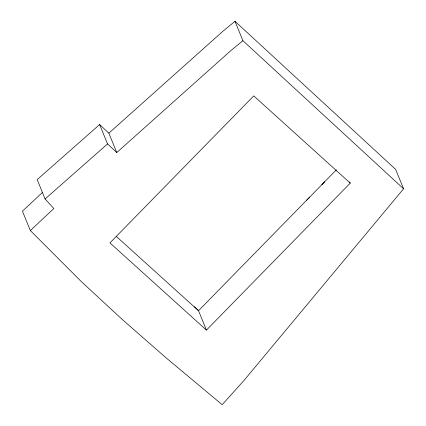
<?xml version="1.0" encoding="UTF-8"?>
<svg xmlns="http://www.w3.org/2000/svg" width="426" height="426" viewBox="0 0 426 426"><rect width="100%" height="100%" fill="white"/><g stroke="black" fill="none" stroke-linecap="round" stroke-linejoin="round"><path stroke-width="0.64" d="M234.982 21.3L242.895 40.683L230.668 50.774L116.767 152.551L108.859 133.168L222.761 31.391L234.982 21.3L395.658 169.41L403.566 188.787L243.965 380.482L222.18 404.7L166.199 357.936L122.555 319.745L81.467 281.74L30.342 230.567L22.434 211.184L42.563 192.307M306.709 200.151L309.681 197.121M321.795 184.735L324.729 181.737M349.751 181.913L350.247 183.121L206.434 330.097L198.521 310.719L336.402 169.809M30.342 230.567L53.825 208.543L45.092 198.979L37.184 179.602L99.631 124.557L108.859 133.168M45.092 198.979L107.544 143.935L99.631 124.557M350.247 183.121L253.747 95.887L109.94 242.9L206.434 330.097M116.245 236.366L198.521 310.719M242.895 40.683L403.566 188.787M107.544 143.935L116.767 152.551M194.442 306.715L198.521 310.714"/></g></svg>
